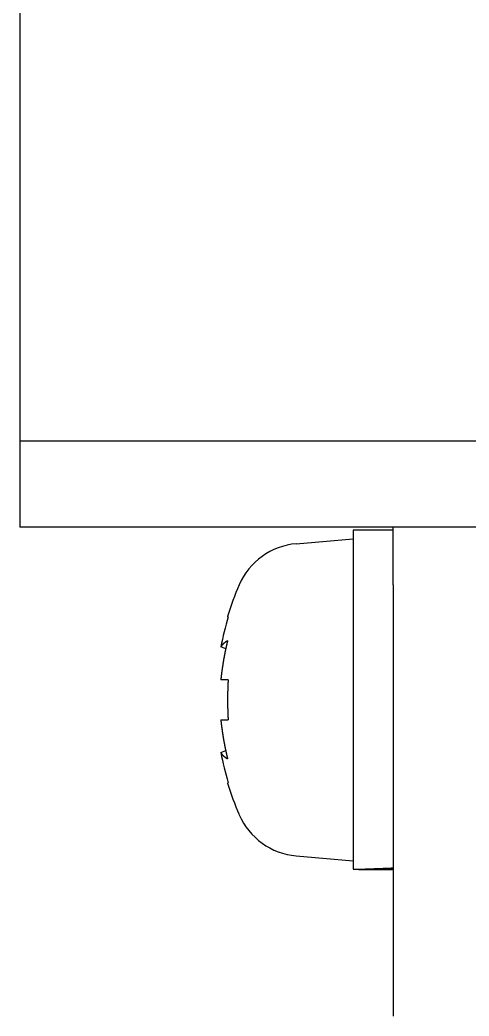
# Model space of a CAD drawing. Extents: x -37 to 246, y -173 to 93.
# Drawn here: x 210.38 to 218.2, y -53.6 to -36.27 of the extents above; entities that cross this region are included whole.
import ezdxf

# ---------------------------------------------------------------- set-up
doc = ezdxf.new("R2010")
doc.units = 0
doc.layers.get('0').update_dxf_attribs({"linetype": 'CONTINUOUS'})

msp = doc.modelspace()

# ---------------------------------------------------------------- linework, layer by layer
at = {"color": 7, "linetype": 'CONTINUOUS'}
for p, q in [((210.381, -30.595), (210.381, -43.595)), ((210.381, -43.595), (210.381, -45.095)), ((210.381, -43.595), (242.381, -43.595)), ((211.381, -45.095), (210.381, -45.095)), ((216.881, -45.095), (211.381, -45.095)), ((216.881, -45.145), (216.181, -45.145)), ((216.181, -45.145), (216.181, -51.042)), ((218.381, -45.095), (216.881, -45.095)), ((216.881, -46.095), (216.881, -45.095)), ((215.193, -45.382), (216.181, -45.295)), ((216.881, -46.095), (216.881, -53.595)), ((214.006, -46.653), (213.996, -46.645)), ((213.964, -47.21), (213.878, -47.177)), ((214.006, -47.746), (213.878, -47.746)), ((213.878, -48.444), (214.006, -48.444)), ((213.878, -49.014), (213.964, -48.98)), ((213.996, -49.545), (214.006, -49.538)), ((215.193, -50.809), (216.181, -50.895)), ((216.881, -51.045), (216.565, -51.045))]:
    msp.add_line(p, q, dxfattribs=at)
for points in [[(213.996, -47.07, 0), (213.994, -47.071, 0), (213.993, -47.072, 0), (213.992, -47.072, 0), (213.991, -47.073, 0), (213.989, -47.074, 0), (213.988, -47.074, 0), (213.987, -47.075, 0), (213.986, -47.076, 0), (213.984, -47.076, 0), (213.983, -47.077, 0), (213.982, -47.078, 0), (213.981, -47.079, 0), (213.979, -47.079, 0), (213.978, -47.08, 0), (213.977, -47.081, 0), (213.976, -47.081, 0), (213.975, -47.082, 0), (213.974, -47.083, 0), (213.972, -47.084, 0), (213.971, -47.084, 0), (213.97, -47.085, 0), (213.969, -47.086, 0), (213.968, -47.087, 0), (213.967, -47.087, 0), (213.966, -47.088, 0), (213.964, -47.089, 0), (213.963, -47.09, 0), (213.962, -47.09, 0), (213.961, -47.091, 0), (213.96, -47.092, 0), (213.959, -47.093, 0), (213.958, -47.093, 0), (213.957, -47.094, 0), (213.956, -47.095, 0), (213.954, -47.096, 0), (213.953, -47.096, 0), (213.952, -47.097, 0), (213.951, -47.098, 0), (213.95, -47.099, 0), (213.949, -47.099, 0), (213.948, -47.1, 0), (213.947, -47.101, 0), (213.946, -47.102, 0), (213.945, -47.103, 0), (213.944, -47.103, 0), (213.943, -47.104, 0), (213.942, -47.105, 0), (213.941, -47.106, 0), (213.94, -47.107, 0), (213.939, -47.108, 0), (213.938, -47.108, 0), (213.937, -47.109, 0), (213.936, -47.11, 0), (213.935, -47.111, 0), (213.934, -47.111, 0), (213.933, -47.112, 0), (213.932, -47.113, 0), (213.931, -47.114, 0), (213.93, -47.115, 0), (213.929, -47.116, 0), (213.928, -47.117, 0), (213.927, -47.117, 0), (213.926, -47.118, 0), (213.926, -47.119, 0), (213.925, -47.12, 0), (213.924, -47.121, 0), (213.923, -47.121, 0), (213.922, -47.122, 0), (213.921, -47.123, 0), (213.92, -47.124, 0), (213.919, -47.125, 0), (213.918, -47.126, 0), (213.917, -47.127, 0), (213.917, -47.127, 0), (213.916, -47.128, 0), (213.915, -47.129, 0), (213.914, -47.13, 0), (213.913, -47.131, 0), (213.912, -47.132, 0), (213.912, -47.133, 0), (213.911, -47.133, 0), (213.91, -47.134, 0), (213.909, -47.135, 0), (213.908, -47.136, 0), (213.907, -47.137, 0), (213.907, -47.138, 0), (213.906, -47.139, 0), (213.905, -47.14, 0), (213.904, -47.141, 0), (213.904, -47.142, 0), (213.903, -47.142, 0), (213.902, -47.143, 0), (213.901, -47.144, 0), (213.9, -47.145, 0), (213.9, -47.146, 0), (213.899, -47.147, 0), (213.898, -47.148, 0), (213.897, -47.149, 0), (213.897, -47.15, 0), (213.896, -47.151, 0), (213.895, -47.151, 0), (213.895, -47.152, 0), (213.894, -47.153, 0), (213.893, -47.154, 0), (213.893, -47.155, 0), (213.892, -47.156, 0), (213.891, -47.157, 0), (213.89, -47.158, 0), (213.89, -47.159, 0), (213.889, -47.16, 0), (213.888, -47.161, 0), (213.888, -47.162, 0), (213.887, -47.163, 0), (213.887, -47.164, 0), (213.886, -47.165, 0), (213.885, -47.166, 0), (213.885, -47.167, 0), (213.884, -47.167, 0), (213.883, -47.169, 0), (213.883, -47.169, 0), (213.882, -47.17, 0), (213.882, -47.171, 0), (213.881, -47.172, 0), (213.88, -47.173, 0), (213.88, -47.174, 0), (213.879, -47.175, 0), (213.879, -47.176, 0), (213.878, -47.177, 0)], [(213.996, -47.07, 0), (213.994, -47.075, 0), (213.993, -47.081, 0), (213.992, -47.086, 0), (213.991, -47.091, 0), (213.989, -47.096, 0), (213.988, -47.102, 0), (213.987, -47.107, 0), (213.986, -47.112, 0), (213.984, -47.117, 0), (213.983, -47.123, 0), (213.982, -47.128, 0), (213.981, -47.133, 0), (213.979, -47.138, 0), (213.978, -47.144, 0), (213.977, -47.149, 0), (213.976, -47.154, 0), (213.975, -47.159, 0), (213.974, -47.164, 0), (213.972, -47.17, 0), (213.971, -47.175, 0), (213.97, -47.18, 0), (213.969, -47.186, 0), (213.968, -47.191, 0), (213.967, -47.196, 0), (213.966, -47.201, 0), (213.964, -47.207, 0), (213.963, -47.212, 0), (213.962, -47.217, 0), (213.961, -47.222, 0), (213.96, -47.228, 0), (213.959, -47.233, 0), (213.958, -47.238, 0), (213.957, -47.243, 0), (213.956, -47.249, 0), (213.954, -47.254, 0), (213.953, -47.259, 0), (213.952, -47.264, 0), (213.951, -47.27, 0), (213.95, -47.275, 0), (213.949, -47.28, 0), (213.948, -47.286, 0), (213.947, -47.291, 0), (213.946, -47.296, 0), (213.945, -47.301, 0), (213.944, -47.307, 0), (213.943, -47.312, 0), (213.942, -47.317, 0), (213.941, -47.322, 0), (213.94, -47.328, 0), (213.939, -47.333, 0), (213.938, -47.338, 0), (213.937, -47.344, 0), (213.936, -47.349, 0), (213.935, -47.354, 0), (213.934, -47.359, 0), (213.933, -47.365, 0), (213.932, -47.37, 0), (213.931, -47.375, 0), (213.93, -47.381, 0), (213.929, -47.386, 0), (213.928, -47.391, 0), (213.927, -47.397, 0), (213.926, -47.402, 0), (213.926, -47.407, 0), (213.925, -47.412, 0), (213.924, -47.418, 0), (213.923, -47.423, 0), (213.922, -47.428, 0), (213.921, -47.434, 0), (213.92, -47.439, 0), (213.919, -47.444, 0), (213.918, -47.449, 0), (213.917, -47.455, 0), (213.917, -47.46, 0), (213.916, -47.465, 0), (213.915, -47.471, 0), (213.914, -47.476, 0), (213.913, -47.481, 0), (213.912, -47.486, 0), (213.912, -47.492, 0), (213.911, -47.497, 0), (213.91, -47.502, 0), (213.909, -47.508, 0), (213.908, -47.513, 0), (213.907, -47.518, 0), (213.907, -47.523, 0), (213.906, -47.529, 0), (213.905, -47.534, 0), (213.904, -47.539, 0), (213.904, -47.545, 0), (213.903, -47.55, 0), (213.902, -47.555, 0), (213.901, -47.561, 0), (213.9, -47.566, 0), (213.9, -47.571, 0), (213.899, -47.577, 0), (213.898, -47.582, 0), (213.897, -47.587, 0), (213.897, -47.593, 0), (213.896, -47.598, 0), (213.895, -47.603, 0), (213.895, -47.608, 0), (213.894, -47.614, 0), (213.893, -47.619, 0), (213.893, -47.624, 0), (213.892, -47.63, 0), (213.891, -47.635, 0), (213.89, -47.64, 0), (213.89, -47.645, 0), (213.889, -47.651, 0), (213.888, -47.656, 0), (213.888, -47.661, 0), (213.887, -47.667, 0), (213.887, -47.672, 0), (213.886, -47.677, 0), (213.885, -47.683, 0), (213.885, -47.688, 0), (213.884, -47.693, 0), (213.883, -47.699, 0), (213.883, -47.704, 0), (213.882, -47.709, 0), (213.882, -47.715, 0), (213.881, -47.72, 0), (213.88, -47.725, 0), (213.88, -47.73, 0), (213.879, -47.736, 0), (213.879, -47.741, 0), (213.878, -47.746, 0)], [(214.006, -47.746, 0), (214.006, -47.752, 0), (214.005, -47.757, 0), (214.005, -47.763, 0), (214.005, -47.768, 0), (214.004, -47.774, 0), (214.004, -47.779, 0), (214.004, -47.785, 0), (214.004, -47.79, 0), (214.003, -47.795, 0), (214.003, -47.801, 0), (214.003, -47.806, 0), (214.002, -47.812, 0), (214.002, -47.817, 0), (214.002, -47.823, 0), (214.002, -47.828, 0), (214.001, -47.834, 0), (214.001, -47.839, 0), (214.001, -47.844, 0), (214.001, -47.85, 0), (214, -47.855, 0), (214, -47.861, 0), (214, -47.866, 0), (214, -47.872, 0), (214, -47.877, 0), (213.999, -47.883, 0), (213.999, -47.888, 0), (213.999, -47.894, 0), (213.999, -47.899, 0), (213.999, -47.904, 0), (213.999, -47.91, 0), (213.998, -47.915, 0), (213.998, -47.921, 0), (213.998, -47.926, 0), (213.998, -47.932, 0), (213.998, -47.937, 0), (213.998, -47.943, 0), (213.997, -47.948, 0), (213.997, -47.953, 0), (213.997, -47.959, 0), (213.997, -47.965, 0), (213.997, -47.97, 0), (213.997, -47.975, 0), (213.997, -47.981, 0), (213.997, -47.986, 0), (213.996, -47.992, 0), (213.996, -47.997, 0), (213.996, -48.003, 0), (213.996, -48.008, 0), (213.996, -48.014, 0), (213.996, -48.019, 0), (213.996, -48.025, 0), (213.996, -48.03, 0), (213.996, -48.035, 0), (213.996, -48.041, 0), (213.996, -48.046, 0), (213.996, -48.052, 0), (213.996, -48.057, 0), (213.996, -48.063, 0), (213.996, -48.068, 0), (213.996, -48.074, 0), (213.996, -48.079, 0), (213.996, -48.084, 0), (213.996, -48.09, 0), (213.996, -48.095, 0), (213.996, -48.101, 0), (213.996, -48.106, 0), (213.996, -48.112, 0), (213.996, -48.117, 0), (213.996, -48.123, 0), (213.996, -48.128, 0), (213.996, -48.134, 0), (213.996, -48.139, 0), (213.996, -48.145, 0), (213.996, -48.15, 0), (213.996, -48.156, 0), (213.996, -48.161, 0), (213.996, -48.166, 0), (213.996, -48.172, 0), (213.996, -48.177, 0), (213.996, -48.183, 0), (213.996, -48.188, 0), (213.996, -48.194, 0), (213.996, -48.199, 0), (213.997, -48.205, 0), (213.997, -48.21, 0), (213.997, -48.215, 0), (213.997, -48.221, 0), (213.997, -48.226, 0), (213.997, -48.232, 0), (213.997, -48.237, 0), (213.997, -48.243, 0), (213.998, -48.248, 0), (213.998, -48.254, 0), (213.998, -48.259, 0), (213.998, -48.265, 0), (213.998, -48.27, 0), (213.998, -48.276, 0), (213.999, -48.281, 0), (213.999, -48.286, 0), (213.999, -48.292, 0), (213.999, -48.297, 0), (213.999, -48.303, 0), (213.999, -48.308, 0), (214, -48.314, 0), (214, -48.319, 0), (214, -48.325, 0), (214, -48.33, 0), (214, -48.336, 0), (214.001, -48.341, 0), (214.001, -48.346, 0), (214.001, -48.352, 0), (214.001, -48.357, 0), (214.002, -48.363, 0), (214.002, -48.368, 0), (214.002, -48.374, 0), (214.002, -48.379, 0), (214.003, -48.385, 0), (214.003, -48.39, 0), (214.003, -48.395, 0), (214.004, -48.401, 0), (214.004, -48.406, 0), (214.004, -48.412, 0), (214.004, -48.417, 0), (214.005, -48.423, 0), (214.005, -48.428, 0), (214.005, -48.434, 0), (214.006, -48.439, 0), (214.006, -48.444, 0)], [(213.878, -48.444, 0), (213.879, -48.45, 0), (213.879, -48.455, 0), (213.88, -48.46, 0), (213.88, -48.466, 0), (213.881, -48.471, 0), (213.882, -48.476, 0), (213.882, -48.482, 0), (213.883, -48.487, 0), (213.883, -48.492, 0), (213.884, -48.498, 0), (213.885, -48.503, 0), (213.885, -48.508, 0), (213.886, -48.514, 0), (213.887, -48.519, 0), (213.887, -48.524, 0), (213.888, -48.529, 0), (213.888, -48.535, 0), (213.889, -48.54, 0), (213.89, -48.545, 0), (213.89, -48.551, 0), (213.891, -48.556, 0), (213.892, -48.561, 0), (213.893, -48.567, 0), (213.893, -48.572, 0), (213.894, -48.577, 0), (213.895, -48.583, 0), (213.895, -48.588, 0), (213.896, -48.593, 0), (213.897, -48.598, 0), (213.897, -48.604, 0), (213.898, -48.609, 0), (213.899, -48.614, 0), (213.9, -48.62, 0), (213.9, -48.625, 0), (213.901, -48.63, 0), (213.902, -48.636, 0), (213.903, -48.641, 0), (213.904, -48.646, 0), (213.904, -48.651, 0), (213.905, -48.657, 0), (213.906, -48.662, 0), (213.907, -48.667, 0), (213.907, -48.673, 0), (213.908, -48.678, 0), (213.909, -48.683, 0), (213.91, -48.688, 0), (213.911, -48.694, 0), (213.912, -48.699, 0), (213.912, -48.704, 0), (213.913, -48.71, 0), (213.914, -48.715, 0), (213.915, -48.72, 0), (213.916, -48.726, 0), (213.917, -48.731, 0), (213.917, -48.736, 0), (213.918, -48.742, 0), (213.919, -48.747, 0), (213.92, -48.752, 0), (213.921, -48.757, 0), (213.922, -48.763, 0), (213.923, -48.768, 0), (213.924, -48.773, 0), (213.925, -48.779, 0), (213.926, -48.784, 0), (213.926, -48.789, 0), (213.927, -48.794, 0), (213.928, -48.8, 0), (213.929, -48.805, 0), (213.93, -48.81, 0), (213.931, -48.816, 0), (213.932, -48.821, 0), (213.933, -48.826, 0), (213.934, -48.831, 0), (213.935, -48.837, 0), (213.936, -48.842, 0), (213.937, -48.847, 0), (213.938, -48.852, 0), (213.939, -48.858, 0), (213.94, -48.863, 0), (213.941, -48.868, 0), (213.942, -48.874, 0), (213.943, -48.879, 0), (213.944, -48.884, 0), (213.945, -48.889, 0), (213.946, -48.895, 0), (213.947, -48.9, 0), (213.948, -48.905, 0), (213.949, -48.91, 0), (213.95, -48.916, 0), (213.951, -48.921, 0), (213.952, -48.926, 0), (213.953, -48.932, 0), (213.954, -48.937, 0), (213.956, -48.942, 0), (213.957, -48.947, 0), (213.958, -48.953, 0), (213.959, -48.958, 0), (213.96, -48.963, 0), (213.961, -48.968, 0), (213.962, -48.974, 0), (213.963, -48.979, 0), (213.964, -48.984, 0), (213.966, -48.989, 0), (213.967, -48.995, 0), (213.968, -49, 0), (213.969, -49.005, 0), (213.97, -49.011, 0), (213.971, -49.016, 0), (213.972, -49.021, 0), (213.974, -49.026, 0), (213.975, -49.032, 0), (213.976, -49.037, 0), (213.977, -49.042, 0), (213.978, -49.047, 0), (213.979, -49.053, 0), (213.981, -49.058, 0), (213.982, -49.063, 0), (213.983, -49.068, 0), (213.984, -49.074, 0), (213.986, -49.079, 0), (213.987, -49.084, 0), (213.988, -49.089, 0), (213.989, -49.094, 0), (213.991, -49.1, 0), (213.992, -49.105, 0), (213.993, -49.11, 0), (213.994, -49.115, 0), (213.996, -49.121, 0)], [(213.878, -49.014, 0), (213.879, -49.015, 0), (213.879, -49.016, 0), (213.88, -49.017, 0), (213.88, -49.018, 0), (213.881, -49.019, 0), (213.882, -49.02, 0), (213.882, -49.02, 0), (213.883, -49.021, 0), (213.883, -49.022, 0), (213.884, -49.023, 0), (213.885, -49.024, 0), (213.885, -49.025, 0), (213.886, -49.026, 0), (213.887, -49.027, 0), (213.887, -49.028, 0), (213.888, -49.029, 0), (213.888, -49.03, 0), (213.889, -49.031, 0), (213.89, -49.032, 0), (213.89, -49.033, 0), (213.891, -49.034, 0), (213.892, -49.035, 0), (213.893, -49.036, 0), (213.893, -49.037, 0), (213.894, -49.038, 0), (213.895, -49.038, 0), (213.895, -49.039, 0), (213.896, -49.04, 0), (213.897, -49.041, 0), (213.897, -49.042, 0), (213.898, -49.043, 0), (213.899, -49.044, 0), (213.9, -49.045, 0), (213.9, -49.046, 0), (213.901, -49.047, 0), (213.902, -49.047, 0), (213.903, -49.048, 0), (213.904, -49.049, 0), (213.904, -49.05, 0), (213.905, -49.051, 0), (213.906, -49.052, 0), (213.907, -49.053, 0), (213.907, -49.054, 0), (213.908, -49.055, 0), (213.909, -49.056, 0), (213.91, -49.056, 0), (213.911, -49.057, 0), (213.912, -49.058, 0), (213.912, -49.059, 0), (213.913, -49.06, 0), (213.914, -49.061, 0), (213.915, -49.062, 0), (213.916, -49.062, 0), (213.917, -49.063, 0), (213.917, -49.064, 0), (213.918, -49.065, 0), (213.919, -49.066, 0), (213.92, -49.067, 0), (213.921, -49.068, 0), (213.922, -49.069, 0), (213.923, -49.069, 0), (213.924, -49.07, 0), (213.925, -49.071, 0), (213.926, -49.072, 0), (213.926, -49.073, 0), (213.927, -49.074, 0), (213.928, -49.074, 0), (213.929, -49.075, 0), (213.93, -49.076, 0), (213.931, -49.077, 0), (213.932, -49.078, 0), (213.933, -49.078, 0), (213.934, -49.079, 0), (213.935, -49.08, 0), (213.936, -49.081, 0), (213.937, -49.082, 0), (213.938, -49.083, 0), (213.939, -49.083, 0), (213.94, -49.084, 0), (213.941, -49.085, 0), (213.942, -49.086, 0), (213.943, -49.087, 0), (213.944, -49.087, 0), (213.945, -49.088, 0), (213.946, -49.089, 0), (213.947, -49.09, 0), (213.948, -49.09, 0), (213.949, -49.091, 0), (213.95, -49.092, 0), (213.951, -49.093, 0), (213.952, -49.094, 0), (213.953, -49.094, 0), (213.954, -49.095, 0), (213.956, -49.096, 0), (213.957, -49.097, 0), (213.958, -49.097, 0), (213.959, -49.098, 0), (213.96, -49.099, 0), (213.961, -49.1, 0), (213.962, -49.1, 0), (213.963, -49.101, 0), (213.964, -49.102, 0), (213.966, -49.103, 0), (213.967, -49.103, 0), (213.968, -49.104, 0), (213.969, -49.105, 0), (213.97, -49.106, 0), (213.971, -49.106, 0), (213.972, -49.107, 0), (213.974, -49.108, 0), (213.975, -49.109, 0), (213.976, -49.109, 0), (213.977, -49.11, 0), (213.978, -49.111, 0), (213.979, -49.112, 0), (213.981, -49.112, 0), (213.982, -49.113, 0), (213.983, -49.114, 0), (213.984, -49.114, 0), (213.986, -49.115, 0), (213.987, -49.116, 0), (213.988, -49.117, 0), (213.989, -49.117, 0), (213.991, -49.118, 0), (213.992, -49.119, 0), (213.993, -49.119, 0), (213.994, -49.12, 0), (213.996, -49.121, 0)], [(216.181, -51.042, 0), (216.186, -51.042, 0), (216.192, -51.042, 0), (216.197, -51.042, 0), (216.203, -51.042, 0), (216.208, -51.042, 0), (216.214, -51.041, 0), (216.219, -51.041, 0), (216.225, -51.041, 0), (216.23, -51.041, 0), (216.236, -51.041, 0), (216.241, -51.041, 0), (216.247, -51.041, 0), (216.252, -51.041, 0), (216.257, -51.041, 0), (216.263, -51.041, 0), (216.268, -51.04, 0), (216.274, -51.04, 0), (216.279, -51.04, 0), (216.285, -51.04, 0), (216.29, -51.04, 0), (216.296, -51.04, 0), (216.301, -51.04, 0), (216.307, -51.04, 0), (216.312, -51.039, 0), (216.318, -51.039, 0), (216.323, -51.039, 0), (216.329, -51.039, 0), (216.334, -51.039, 0), (216.34, -51.039, 0), (216.345, -51.039, 0), (216.351, -51.038, 0), (216.356, -51.038, 0), (216.362, -51.038, 0), (216.367, -51.038, 0), (216.373, -51.038, 0), (216.378, -51.038, 0), (216.384, -51.038, 0), (216.389, -51.038, 0), (216.395, -51.037, 0), (216.4, -51.037, 0), (216.405, -51.037, 0), (216.411, -51.037, 0), (216.416, -51.037, 0), (216.422, -51.037, 0), (216.427, -51.036, 0), (216.433, -51.036, 0), (216.438, -51.036, 0), (216.444, -51.036, 0), (216.449, -51.036, 0), (216.455, -51.036, 0), (216.46, -51.035, 0), (216.466, -51.035, 0), (216.471, -51.035, 0), (216.477, -51.035, 0), (216.482, -51.035, 0), (216.488, -51.035, 0), (216.493, -51.035, 0), (216.499, -51.034, 0), (216.504, -51.034, 0), (216.509, -51.034, 0), (216.515, -51.034, 0), (216.52, -51.034, 0), (216.526, -51.033, 0), (216.531, -51.033, 0), (216.537, -51.033, 0), (216.542, -51.033, 0), (216.548, -51.033, 0), (216.553, -51.032, 0), (216.559, -51.032, 0), (216.564, -51.032, 0), (216.57, -51.032, 0), (216.575, -51.032, 0), (216.581, -51.032, 0), (216.586, -51.031, 0), (216.592, -51.031, 0), (216.597, -51.031, 0), (216.602, -51.031, 0), (216.608, -51.031, 0), (216.613, -51.03, 0), (216.619, -51.03, 0), (216.624, -51.03, 0), (216.63, -51.03, 0), (216.635, -51.03, 0), (216.641, -51.029, 0), (216.646, -51.029, 0), (216.652, -51.029, 0), (216.657, -51.029, 0), (216.663, -51.029, 0), (216.668, -51.028, 0), (216.673, -51.028, 0), (216.679, -51.028, 0), (216.684, -51.028, 0), (216.69, -51.027, 0), (216.695, -51.027, 0), (216.701, -51.027, 0), (216.706, -51.027, 0), (216.712, -51.026, 0), (216.717, -51.026, 0), (216.723, -51.026, 0), (216.728, -51.026, 0), (216.734, -51.026, 0), (216.739, -51.025, 0), (216.744, -51.025, 0), (216.75, -51.025, 0), (216.755, -51.025, 0), (216.761, -51.025, 0), (216.766, -51.024, 0), (216.772, -51.024, 0), (216.777, -51.024, 0), (216.783, -51.023, 0), (216.788, -51.023, 0), (216.794, -51.023, 0), (216.799, -51.023, 0), (216.804, -51.023, 0), (216.81, -51.022, 0), (216.815, -51.022, 0), (216.821, -51.022, 0), (216.826, -51.022, 0), (216.832, -51.021, 0), (216.837, -51.021, 0), (216.843, -51.021, 0), (216.848, -51.02, 0), (216.853, -51.02, 0), (216.859, -51.02, 0), (216.864, -51.02, 0), (216.87, -51.019, 0), (216.875, -51.019, 0), (216.881, -51.019, 0)], [(216.181, -51.042, 0), (216.186, -51.042, 0), (216.192, -51.042, 0), (216.197, -51.042, 0), (216.203, -51.042, 0), (216.208, -51.043, 0), (216.213, -51.043, 0), (216.219, -51.043, 0), (216.224, -51.043, 0), (216.23, -51.043, 0), (216.235, -51.043, 0), (216.241, -51.043, 0), (216.246, -51.043, 0), (216.252, -51.043, 0), (216.257, -51.043, 0), (216.263, -51.043, 0), (216.268, -51.043, 0), (216.274, -51.044, 0), (216.279, -51.044, 0), (216.285, -51.044, 0), (216.29, -51.044, 0), (216.295, -51.044, 0), (216.301, -51.044, 0), (216.306, -51.044, 0), (216.312, -51.044, 0), (216.317, -51.044, 0), (216.323, -51.044, 0), (216.328, -51.044, 0), (216.334, -51.044, 0), (216.339, -51.044, 0), (216.345, -51.044, 0), (216.35, -51.044, 0), (216.356, -51.044, 0), (216.361, -51.044, 0), (216.367, -51.044, 0), (216.372, -51.045, 0), (216.377, -51.045, 0), (216.383, -51.045, 0), (216.388, -51.045, 0), (216.394, -51.045, 0), (216.399, -51.045, 0), (216.405, -51.045, 0), (216.41, -51.045, 0), (216.416, -51.045, 0), (216.421, -51.045, 0), (216.427, -51.045, 0), (216.432, -51.045, 0), (216.438, -51.045, 0), (216.443, -51.045, 0), (216.449, -51.045, 0), (216.454, -51.045, 0), (216.46, -51.045, 0), (216.465, -51.045, 0), (216.47, -51.045, 0), (216.476, -51.045, 0), (216.481, -51.045, 0), (216.487, -51.045, 0), (216.492, -51.045, 0), (216.498, -51.045, 0), (216.503, -51.045, 0), (216.509, -51.045, 0), (216.514, -51.045, 0), (216.52, -51.045, 0), (216.525, -51.045, 0), (216.531, -51.045, 0), (216.536, -51.045, 0), (216.542, -51.045, 0), (216.547, -51.045, 0), (216.553, -51.045, 0), (216.558, -51.045, 0), (216.563, -51.045, 0), (216.569, -51.045, 0), (216.574, -51.045, 0), (216.58, -51.045, 0), (216.585, -51.045, 0), (216.591, -51.045, 0), (216.596, -51.045, 0), (216.602, -51.045, 0), (216.607, -51.045, 0), (216.613, -51.045, 0), (216.618, -51.045, 0), (216.624, -51.045, 0), (216.629, -51.045, 0), (216.635, -51.045, 0), (216.64, -51.045, 0), (216.646, -51.045, 0), (216.651, -51.045, 0), (216.656, -51.045, 0), (216.662, -51.045, 0), (216.667, -51.045, 0), (216.673, -51.045, 0), (216.678, -51.045, 0), (216.684, -51.045, 0), (216.689, -51.045, 0), (216.695, -51.045, 0), (216.7, -51.045, 0), (216.706, -51.045, 0), (216.711, -51.045, 0), (216.717, -51.045, 0), (216.722, -51.045, 0), (216.728, -51.045, 0), (216.733, -51.045, 0), (216.739, -51.045, 0), (216.744, -51.045, 0), (216.749, -51.045, 0), (216.755, -51.045, 0), (216.76, -51.045, 0), (216.766, -51.044, 0), (216.771, -51.044, 0), (216.777, -51.044, 0), (216.782, -51.044, 0), (216.788, -51.044, 0), (216.793, -51.044, 0), (216.799, -51.044, 0), (216.804, -51.044, 0), (216.81, -51.044, 0), (216.815, -51.044, 0), (216.821, -51.044, 0), (216.826, -51.044, 0), (216.831, -51.044, 0), (216.837, -51.044, 0), (216.842, -51.044, 0), (216.848, -51.044, 0), (216.853, -51.044, 0), (216.859, -51.044, 0), (216.864, -51.043, 0), (216.87, -51.043, 0), (216.875, -51.043, 0), (216.881, -51.043, 0)]]:
    msp.add_polyline3d(points, dxfattribs=at)
for centre, radius, start, end in [((215.297, -46.577), 1.2, 95, 156.4529), ((218.781, -48.095), 5, 156.4529, 163.142), ((218.781, -48.095), 4.988, 163.1891, 169.3918), ((218.781, -48.095), 4.988, 190.6082, 196.8109), ((218.781, -48.095), 5, 196.858, 203.5471), ((215.297, -49.614), 1.2, 203.5471, 265)]:
    msp.add_arc(centre, radius, start, end, dxfattribs=at)

doc.saveas('drawing.dxf')
